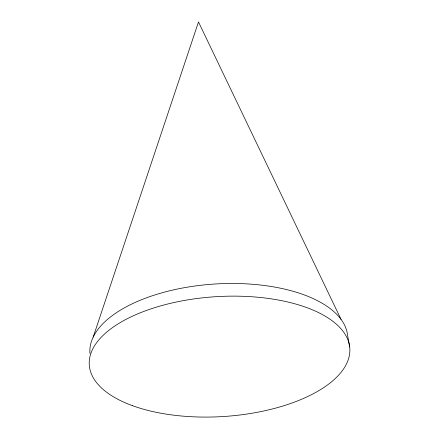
<?xml version="1.0" encoding="UTF-8"?>
<svg xmlns="http://www.w3.org/2000/svg" width="439" height="439" viewBox="0 0 439 439"><rect width="100%" height="100%" fill="white"/><g stroke="black" fill="none" stroke-linecap="round" stroke-linejoin="round"><path stroke-width="0.66" d="M93.2 337.075L198.488 21.95L341.026 319.351M349.691 346.953L347.551 335.083A129.148 60.867 -3.6 0 0 212.706 284.154A129.148 60.867 -3.6 0 0 89.946 353.433M132.567 405.707A130.537 60.039 -3.6 0 0 347.09 362.647A130.537 60.039 -3.6 0 0 178.969 301.478A130.537 60.039 -3.6 0 0 132.567 405.707"/></g></svg>
